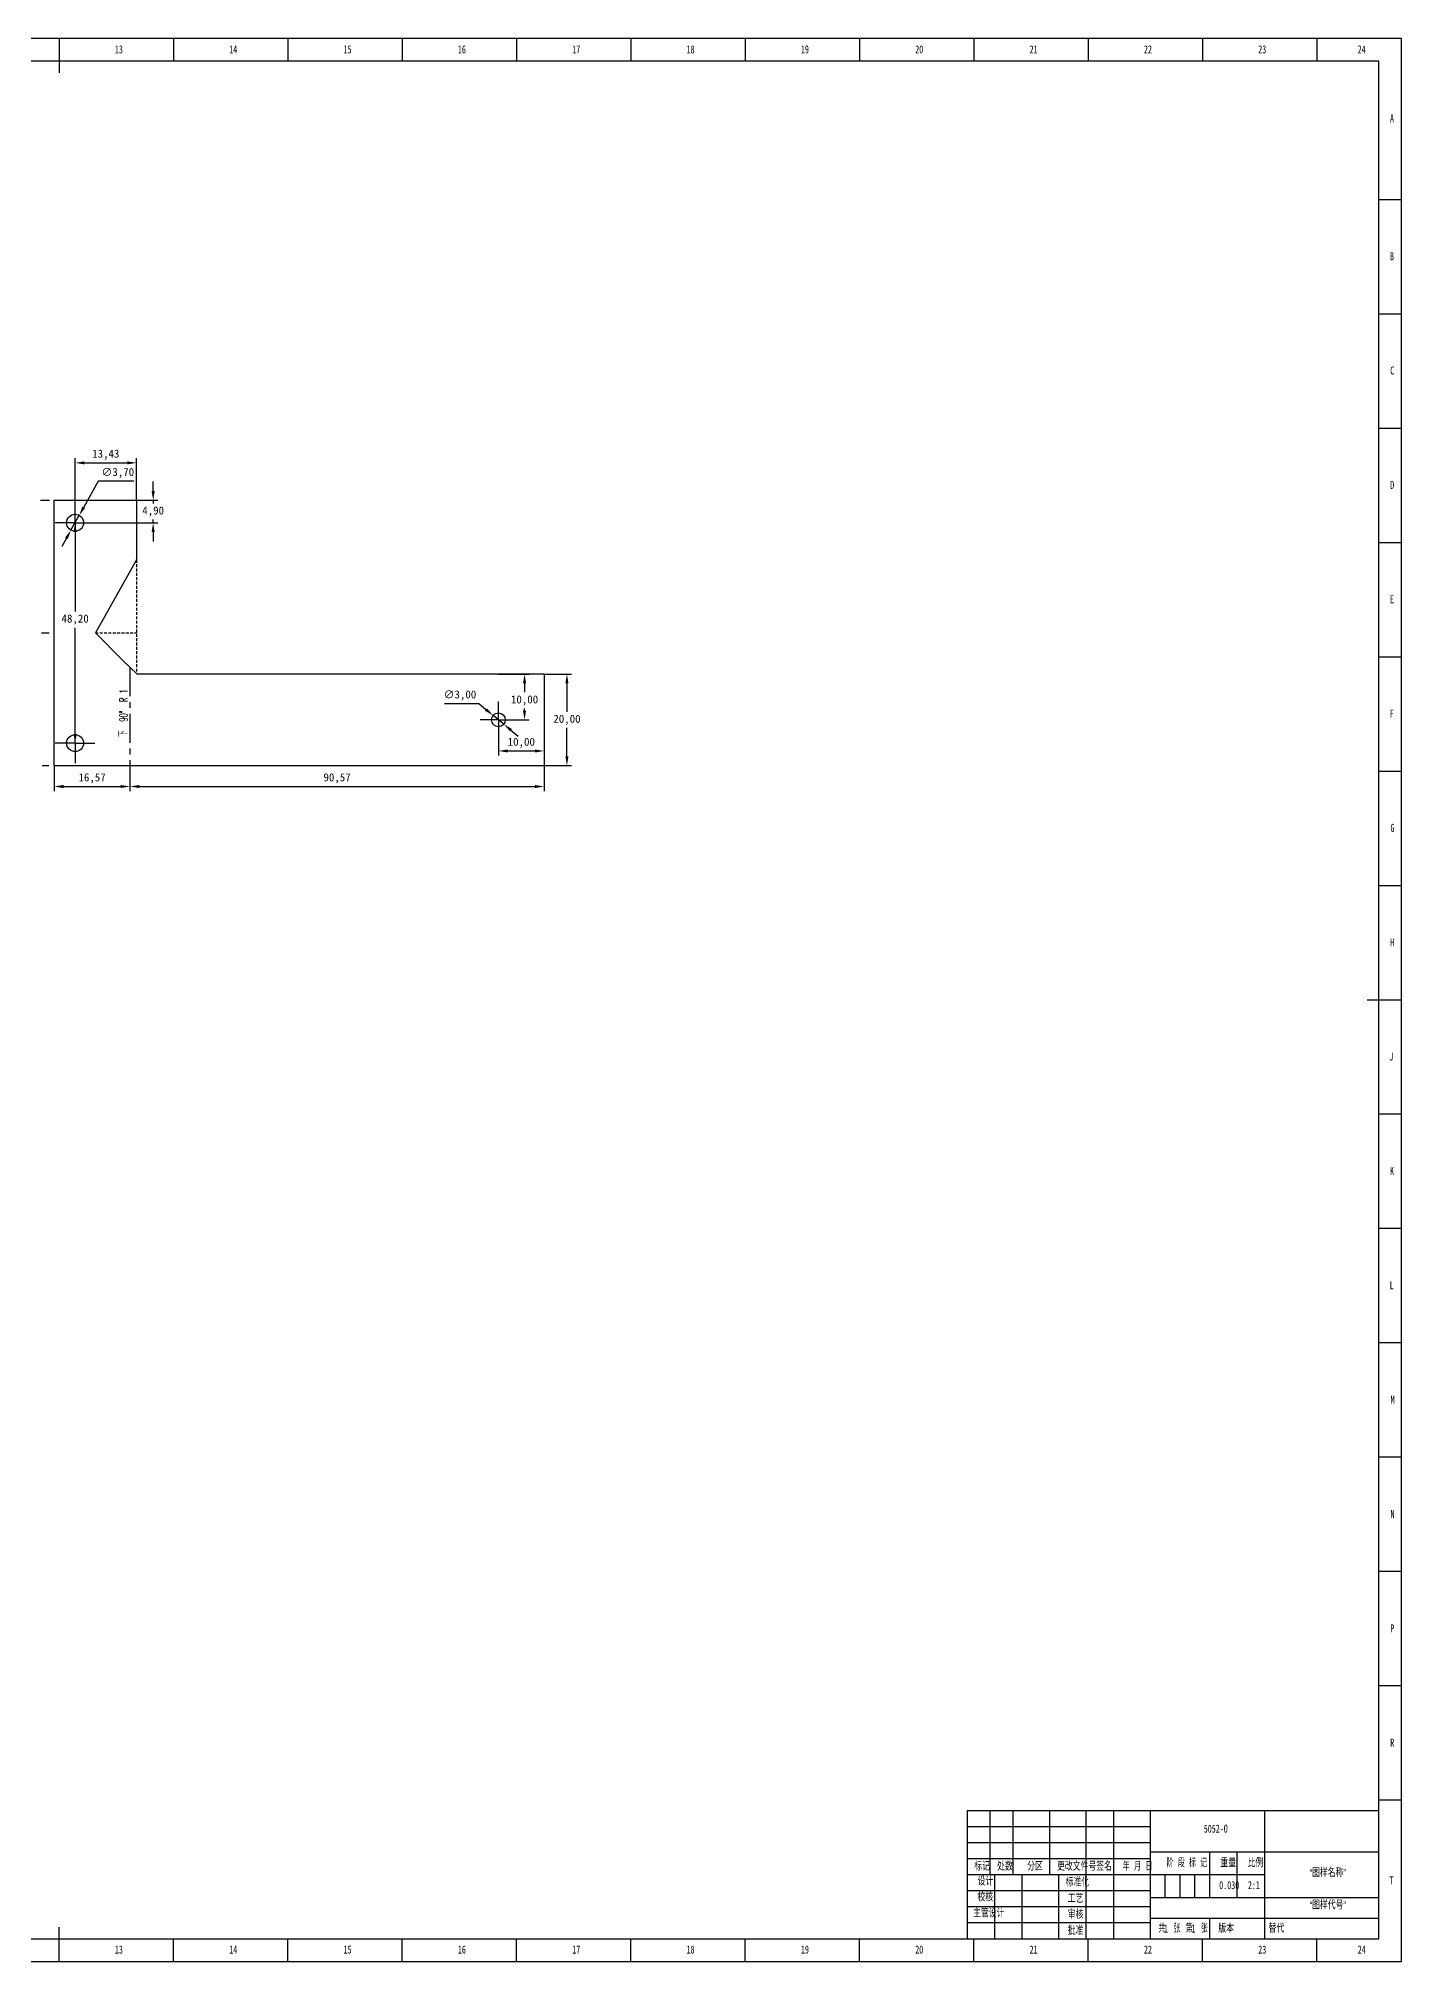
# Model space of a CAD drawing. Header units: millimetres. Extents: x 0 to 594, y 0 to 421.
# Drawn here: x 296.5 to 594.5, y 0 to 420.5 of the extents above; entities that cross this region are included whole.
import ezdxf

# ---------------------------------------------------------------- set-up
doc = ezdxf.new("R2010")
doc.units = ezdxf.units.MM
doc.header["$LTSCALE"] = 0.5
doc.header["$PDSIZE"] = -1
doc.linetypes.add('CENTERX2', pattern=[20.32, 12.7, -2.54, 2.54, -2.54])
doc.linetypes.add('HIDDEN', pattern=[1.905, 1.27, -0.635])
for name, color, linetype in [('10', 7, 'Continuous'), ('5', 7, 'Continuous'), ('9', 7, 'Continuous'), ('SLD-0', 7, 'Continuous')]:
    doc.layers.add(name, color=color, linetype=linetype)
doc.styles.add('SLDTEXTSTYLE0', font='TXT', dxfattribs={"width": 0.7, "bigfont": 'bigfont'})
doc.styles.add('SLDTEXTSTYLE1', font='TXT', dxfattribs={"width": 0.6, "bigfont": 'bigfont'})
doc.styles.add('SLDTEXTSTYLE2', font='TXT', dxfattribs={"width": 0.614286, "bigfont": 'bigfont'})
doc.styles.add('SLDTEXTSTYLE3', font='TXT', dxfattribs={"width": 0.62, "bigfont": 'bigfont'})
doc.styles.add('SLDTEXTSTYLE5', font='TXT', dxfattribs={"width": 0.7})
doc.styles.add('SLDTEXTSTYLE6', font='TXT', dxfattribs={"width": 0.609091, "bigfont": 'bigfont'})
doc.dimstyles.new('ISO-25', dxfattribs={"dimtxt": 2.5, "dimasz": 2.5, "dimexe": 1.25, "dimexo": 0.625, "dimtad": 1, "dimtxsty": 'Standard', "dimcen": 2.5, "dimadec": 0, "dimazin": 0, "dimtfac": 1, "dimtmove": 0, "dimatfit": 3, "dimfxl": 1, "dimarcsym": 0})

# ---------------------------------------------------------------- blocks, each defined once
blk = doc.blocks.new('SW_CENTERMARKSYMBOL_0')
at = {"layer": '10', "color": 0}
for p, q in [((0, 2.5), (0, 4.35)), ((-2.5, 0), (-4.35, 0)), ((0, 0), (-2.5, 0)), ((0, 0), (0, 2.5)), ((0, 0), (0, -2.5)), ((0, 0), (2.5, 0)), ((2.5, 0), (4.35, 0)), ((0, -2.5), (0, -4.35))]:
    blk.add_line(p, q, dxfattribs=at)
blk = doc.blocks.new('SW_CENTERMARKSYMBOL_3')
at = {"layer": '10', "color": 0}
for p, q in [((0, 2.5), (0, 4.35)), ((-2.5, 0), (-4.35, 0)), ((0, 0), (-2.5, 0)), ((0, 0), (0, 2.5)), ((0, 0), (0, -2.5)), ((0, 0), (2.5, 0)), ((2.5, 0), (4.35, 0)), ((0, -2.5), (0, -4.35))]:
    blk.add_line(p, q, dxfattribs=at)
blk = doc.blocks.new('SW_CENTERMARKSYMBOL_4')
at = {"layer": '10', "color": 0}
for p, q in [((-2.5, 0), (-4, 0)), ((0, 0), (-2.5, 0)), ((0, 2.5), (0, 4)), ((0, 0), (0, 2.5)), ((0, 0), (0, -2.5)), ((0, 0), (2.5, 0)), ((2.5, 0), (4, 0)), ((0, -2.5), (0, -4))]:
    blk.add_line(p, q, dxfattribs=at)
blk = doc.blocks.new('SW_CENTERMARKSYMBOL_9')
at = {"layer": '10', "color": 0}
for p, q in [((0, 2.5), (0, 4.35)), ((-2.5, 0), (-4.35, 0)), ((0, 0), (-2.5, 0)), ((0, 0), (0, 2.5)), ((0, 0), (0, -2.5)), ((0, 0), (2.5, 0)), ((2.5, 0), (4.35, 0)), ((0, -2.5), (0, -4.35))]:
    blk.add_line(p, q, dxfattribs=at)
blk = doc.blocks.new('SW_CENTERMARKSYMBOL_12')
at = {"layer": '10', "color": 0}
for p, q in [((0, 2.5), (0, 4.35)), ((-2.5, 0), (-4.35, 0)), ((0, 0), (-2.5, 0)), ((0, 0), (0, 2.5)), ((0, 0), (0, -2.5)), ((0, 0), (2.5, 0)), ((2.5, 0), (4.35, 0)), ((0, -2.5), (0, -4.35))]:
    blk.add_line(p, q, dxfattribs=at)
blk = doc.blocks.new('SW_CENTERMARKSYMBOL_13')
at = {"layer": '10', "color": 0}
for p, q in [((-2.5, 0), (-4, 0)), ((0, 0), (-2.5, 0)), ((0, 2.5), (0, 4)), ((0, 0), (0, 2.5)), ((0, 0), (0, -2.5)), ((0, 0), (2.5, 0)), ((2.5, 0), (4, 0)), ((0, -2.5), (0, -4))]:
    blk.add_line(p, q, dxfattribs=at)
blk = doc.blocks.new('*D21')
at = {"color": 0, "lineweight": -2, "transparency": 16777216}
for p, q in [((316.46, 261.51), (316.46, 255.93)), ((407.03, 261.51), (407.03, 255.93)), ((318.5, 256.93), (404.99, 256.93))]:
    blk.add_line(p, q, dxfattribs=at)
at = {"color": 0, "transparency": 16777216}
for points in [[(318.5, 257.27), (318.5, 256.59), (316.46, 256.93)], [(404.99, 257.27), (404.99, 256.59), (407.03, 256.93)]]:
    blk.add_solid(points, dxfattribs=at)
at = {"layer": 'Defpoints', "color": 0, "transparency": 16777216}
for p in [(316.46, 261.51), (407.03, 261.51), (407.03, 256.93)]:
    blk.add_point(p, dxfattribs=at)
at = {"color": 0, "transparency": 16777216, "insert": (361.75, 258.71), "char_height": 1.75, "attachment_point": 5}
blk.add_mtext('90,57', dxfattribs=at)
blk = doc.blocks.new('*D22')
at = {"color": 0, "lineweight": -2, "transparency": 16777216}
for p, q in [((407.03, 281.51), (413.01, 281.51)), ((412.01, 279.47), (412.01, 273.29)), ((412.01, 263.55), (412.01, 269.73)), ((407.03, 261.51), (413.01, 261.51))]:
    blk.add_line(p, q, dxfattribs=at)
at = {"color": 0, "transparency": 16777216}
for points in [[(411.67, 279.47), (412.35, 279.47), (412.01, 281.51)], [(411.67, 263.55), (412.35, 263.55), (412.01, 261.51)]]:
    blk.add_solid(points, dxfattribs=at)
at = {"layer": 'Defpoints', "color": 0, "transparency": 16777216}
for p in [(407.03, 281.51), (407.03, 261.51), (412.01, 261.51)]:
    blk.add_point(p, dxfattribs=at)
at = {"color": 0, "transparency": 16777216, "insert": (412.01, 271.51), "char_height": 1.75, "attachment_point": 5}
blk.add_mtext('20,00', dxfattribs=at)
blk = doc.blocks.new('*D32')
at = {"color": 0, "lineweight": -2, "transparency": 16777216}
for p, q in [((385.25, 275.05), (392.72, 275.05)), ((392.72, 275.05), (394.3, 273.76)), ((398.19, 270.56), (395.87, 272.46)), ((399.77, 269.26), (401.34, 267.96))]:
    blk.add_line(p, q, dxfattribs=at)
at = {"color": 0, "transparency": 16777216}
for points in [[(394.51, 274.02), (394.08, 273.5), (395.87, 272.46)], [(399.98, 269.52), (399.55, 269), (398.19, 270.56)]]:
    blk.add_solid(points, dxfattribs=at)
at = {"layer": 'Defpoints', "color": 0, "transparency": 16777216}
for p in [(395.87, 272.46), (398.19, 270.56)]:
    blk.add_point(p, dxfattribs=at)
at = {"color": 0, "transparency": 16777216, "insert": (388.61, 276.84), "char_height": 1.75, "attachment_point": 5}
blk.add_mtext('∅3,00', dxfattribs=at)
blk = doc.blocks.new('*D33')
at = {"color": 0, "lineweight": -2, "transparency": 16777216}
for p, q in [((397.03, 281.51), (403.74, 281.51)), ((402.74, 279.47), (402.74, 277.53)), ((402.74, 273.55), (402.74, 273.96)), ((397.03, 271.51), (403.74, 271.51))]:
    blk.add_line(p, q, dxfattribs=at)
at = {"color": 0, "transparency": 16777216}
for points in [[(402.4, 279.47), (403.08, 279.47), (402.74, 281.51)], [(402.4, 273.55), (403.08, 273.55), (402.74, 271.51)]]:
    blk.add_solid(points, dxfattribs=at)
at = {"layer": 'Defpoints', "color": 0, "transparency": 16777216}
for p in [(397.03, 281.51), (402.74, 281.51), (397.03, 271.51)]:
    blk.add_point(p, dxfattribs=at)
at = {"color": 0, "transparency": 16777216, "insert": (402.74, 275.75), "char_height": 1.75, "attachment_point": 5}
blk.add_mtext('10,00', dxfattribs=at)
blk = doc.blocks.new('*D34')
at = {"color": 0, "lineweight": -2, "transparency": 16777216}
for p, q in [((397.03, 271.51), (397.03, 263.7)), ((407.03, 271.51), (407.03, 263.7)), ((399.07, 264.7), (404.99, 264.7))]:
    blk.add_line(p, q, dxfattribs=at)
at = {"color": 0, "transparency": 16777216}
for points in [[(399.07, 265.04), (399.07, 264.36), (397.03, 264.7)], [(404.99, 265.04), (404.99, 264.36), (407.03, 264.7)]]:
    blk.add_solid(points, dxfattribs=at)
at = {"layer": 'Defpoints', "color": 0, "transparency": 16777216}
for p in [(397.03, 271.51), (407.03, 271.51), (407.03, 264.7)]:
    blk.add_point(p, dxfattribs=at)
at = {"color": 0, "transparency": 16777216, "insert": (402.03, 266.49), "char_height": 1.75, "attachment_point": 5}
blk.add_mtext('10,00', dxfattribs=at)
blk = doc.blocks.new('*D35')
at = {"color": 0, "lineweight": -2, "transparency": 16777216}
for p, q in [((309.54, 323.7), (306.36, 318.01)), ((317.3, 323.7), (309.54, 323.7)), ((303.56, 312.99), (305.37, 316.23)), ((302.57, 311.21), (301.57, 309.43))]:
    blk.add_line(p, q, dxfattribs=at)
at = {"color": 0, "transparency": 16777216}
for points in [[(306.06, 318.17), (306.66, 317.84), (305.37, 316.23)], [(302.27, 311.38), (302.87, 311.05), (303.56, 312.99)]]:
    blk.add_solid(points, dxfattribs=at)
at = {"layer": 'Defpoints', "color": 0, "transparency": 16777216}
for p in [(305.37, 316.23), (303.56, 312.99)]:
    blk.add_point(p, dxfattribs=at)
at = {"color": 0, "transparency": 16777216, "insert": (313.8, 325.48), "char_height": 1.75, "attachment_point": 5}
blk.add_mtext('∅3,70', dxfattribs=at)
blk = doc.blocks.new('*D41')
at = {"color": 0, "lineweight": -2, "transparency": 16777216}
for p, q in [((304.47, 318.96), (304.47, 328.7)), ((317.89, 319.51), (317.89, 328.7)), ((306.51, 327.7), (315.85, 327.7))]:
    blk.add_line(p, q, dxfattribs=at)
at = {"color": 0, "transparency": 16777216}
for points in [[(306.51, 328.04), (306.51, 327.36), (304.47, 327.7)], [(315.85, 328.04), (315.85, 327.36), (317.89, 327.7)]]:
    blk.add_solid(points, dxfattribs=at)
at = {"layer": 'Defpoints', "color": 0, "transparency": 16777216}
for p in [(317.89, 327.7), (304.47, 318.96), (317.89, 319.51)]:
    blk.add_point(p, dxfattribs=at)
at = {"color": 0, "transparency": 16777216, "insert": (311.18, 329.48), "char_height": 1.75, "attachment_point": 5}
blk.add_mtext('13,43', dxfattribs=at)
blk = doc.blocks.new('*D42')
at = {"color": 0, "lineweight": -2, "transparency": 16777216}
for p, q in [((321.53, 321.55), (321.53, 323.59)), ((317.89, 319.51), (322.53, 319.51)), ((321.53, 319.51), (321.53, 318.84)), ((308.82, 314.61), (322.53, 314.61)), ((321.53, 314.61), (321.53, 315.28)), ((321.53, 312.57), (321.53, 310.53))]:
    blk.add_line(p, q, dxfattribs=at)
at = {"color": 0, "transparency": 16777216}
for points in [[(321.19, 321.55), (321.87, 321.55), (321.53, 319.51)], [(321.19, 312.57), (321.87, 312.57), (321.53, 314.61)]]:
    blk.add_solid(points, dxfattribs=at)
at = {"layer": 'Defpoints', "color": 0, "transparency": 16777216}
for p in [(317.89, 319.51), (321.53, 319.51), (308.82, 314.61)]:
    blk.add_point(p, dxfattribs=at)
at = {"color": 0, "transparency": 16777216, "insert": (321.53, 317.06), "char_height": 1.75, "attachment_point": 5}
blk.add_mtext('4,90', dxfattribs=at)
blk = doc.blocks.new('*D43')
at = {"color": 0, "lineweight": -2, "transparency": 16777216}
for p, q in [((304.47, 314.61), (305.47, 314.61)), ((304.47, 312.57), (304.47, 295.22)), ((304.47, 268.45), (304.47, 291.65)), ((304.47, 266.41), (305.47, 266.41))]:
    blk.add_line(p, q, dxfattribs=at)
at = {"color": 0, "transparency": 16777216}
for points in [[(304.13, 312.57), (304.81, 312.57), (304.47, 314.61)], [(304.13, 268.45), (304.81, 268.45), (304.47, 266.41)]]:
    blk.add_solid(points, dxfattribs=at)
at = {"layer": 'Defpoints', "color": 0, "transparency": 16777216}
for p in [(304.47, 314.61), (304.47, 314.61), (304.47, 266.41)]:
    blk.add_point(p, dxfattribs=at)
at = {"color": 0, "transparency": 16777216, "insert": (304.47, 293.43), "char_height": 1.75, "attachment_point": 5}
blk.add_mtext('48,20', dxfattribs=at)
blk = doc.blocks.new('*D45')
at = {"color": 0, "lineweight": -2, "transparency": 16777216}
for p, q in [((299.89, 261.51), (299.89, 255.93)), ((316.46, 261.51), (316.46, 255.93)), ((301.93, 256.93), (314.42, 256.93))]:
    blk.add_line(p, q, dxfattribs=at)
at = {"color": 0, "transparency": 16777216}
for points in [[(301.93, 257.27), (301.93, 256.59), (299.89, 256.93)], [(314.42, 257.27), (314.42, 256.59), (316.46, 256.93)]]:
    blk.add_solid(points, dxfattribs=at)
at = {"layer": 'Defpoints', "color": 0, "transparency": 16777216}
for p in [(299.89, 261.51), (316.46, 261.51), (316.46, 256.93)]:
    blk.add_point(p, dxfattribs=at)
at = {"color": 0, "transparency": 16777216, "insert": (308.18, 258.71), "char_height": 1.75, "attachment_point": 5}
blk.add_mtext('16,57', dxfattribs=at)

msp = doc.modelspace()

# ---------------------------------------------------------------- linework, layer by layer
for p, q in [((296.91, 319.51), (298.869, 319.51)), ((297.087, 290.51), (298.778, 290.51)), ((297.265, 261.51), (298.689, 261.51))]:
    msp.add_line(p, q)
at = {"lineweight": 30}
for p, q in [((299.89, 261.51), (299.89, 319.51)), ((299.89, 319.51), (317.89, 319.51)), ((299.89, 261.51), (316.461, 261.51)), ((316.461, 261.51), (407.032, 261.51))]:
    msp.add_line(p, q, dxfattribs=at)
at = {"color": 7, "linetype": 'Continuous', "lineweight": 30}
for p, q in [((317.89, 319.51), (317.89, 306.51)), ((317.89, 306.51), (308.89, 290.51)), ((314.89, 284.51), (308.89, 290.51)), ((318.032, 281.51), (314.89, 284.51)), ((407.032, 281.51), (318.032, 281.51)), ((407.032, 281.51), (407.032, 261.51))]:
    msp.add_line(p, q, dxfattribs=at)
at = {"linetype": 'HIDDEN'}
for p, q in [((317.89, 306.51), (317.89, 281.645)), ((308.89, 290.51), (317.89, 290.51))]:
    msp.add_line(p, q, dxfattribs=at)
at = {"color": 7, "linetype": 'CENTERX2'}
msp.add_line((316.461, 283.01), (316.461, 261.51), dxfattribs=at)
at = {"color": 7, "linetype": 'Continuous', "lineweight": 25}
for centre, radius in [((304.465, 314.61), 1.85), ((397.032, 271.51), 1.5), ((304.465, 266.41), 1.85)]:
    msp.add_circle(centre, radius, dxfattribs=at)
at = {"layer": '5', "color": 7}
for p, q in [((594.5, 420.5), (0, 420.5)), ((594.5, 0), (594.5, 420.5)), ((499.5, 29.5), (539.5, 29.5)), ((499.5, 26), (539.5, 26)), ((542.75, 19), (542.75, 14)), ((546, 19), (546, 14)), ((549.25, 19), (549.25, 14)), ((0, 0), (594.5, 0))]:
    msp.add_line(p, q, dxfattribs=at)
at = {"layer": '5', "lineweight": 25}
for p, q in [((301, 420.5), (301, 413)), ((594.5, 210.25), (587, 210.25)), ((552.5, 9.491), (552.5, 5)), ((301, 0), (301, 7.5))]:
    msp.add_line(p, q, dxfattribs=at)
at = {"layer": '5'}
for p, q in [((326, 420.5), (326, 415.525)), ((351, 420.5), (351, 415.525)), ((376, 420.5), (376, 415.525)), ((401, 420.5), (401, 415.525)), ((426, 420.5), (426, 415.525)), ((451, 420.5), (451, 415.525)), ((476, 420.5), (476, 415.525)), ((501, 420.5), (501, 415.525)), ((526, 420.5), (526, 415.525)), ((551, 420.5), (551, 415.525)), ((576, 420.5), (576, 415.525)), ((594.5, 385.25), (589.5, 385.25)), ((594.5, 360.25), (589.5, 360.25)), ((594.5, 335.25), (589.5, 335.25)), ((594.5, 310.25), (589.5, 310.25)), ((594.5, 285.25), (589.5, 285.25)), ((594.5, 260.25), (589.5, 260.25)), ((594.5, 235.25), (589.5, 235.25)), ((594.5, 185.25), (589.5, 185.25)), ((594.5, 160.25), (589.5, 160.25)), ((594.5, 135.25), (589.5, 135.25)), ((594.5, 110.25), (589.5, 110.25)), ((594.5, 85.25), (589.5, 85.25)), ((594.5, 60.25), (589.5, 60.25)), ((594.5, 35.25), (589.5, 35.25)), ((326, 0), (326, 5)), ((351, 0), (351, 5)), ((376, 0), (376, 5)), ((401, 0), (401, 5)), ((426, 0), (426, 5)), ((451, 0), (451, 5)), ((476, 0), (476, 5)), ((501, 0), (501, 5)), ((526, 0), (526, 5)), ((551, 0), (551, 5)), ((576, 0), (576, 5))]:
    msp.add_line(p, q, dxfattribs=at)
at = {"layer": '5', "color": 7, "lineweight": 25}
for p, q in [((589.5, 415.525), (12.5, 415.525)), ((589.5, 5), (589.5, 415.525)), ((499.5, 33), (589.5, 33)), ((499.5, 33), (499.5, 5)), ((504.5, 33), (504.5, 19)), ((509.5, 33), (509.5, 19)), ((517.5, 33), (517.5, 19)), ((525.5, 33), (525.5, 5)), ((531.5, 33), (531.5, 5)), ((539.5, 33), (539.5, 5)), ((564.5, 33), (564.5, 19)), ((499.5, 22.5), (539.5, 22.5)), ((539.5, 24), (589.5, 24)), ((552.5, 24), (552.5, 14)), ((558.5, 24), (558.5, 14)), ((499.5, 19), (564.5, 19)), ((505.5, 19), (505.5, 5)), ((511.5, 19), (511.5, 5)), ((519.5, 19), (519.5, 5)), ((564.5, 19), (564.5, 5)), ((499.5, 15.5), (539.5, 15.5)), ((539.5, 14), (589.5, 14)), ((499.5, 12), (539.5, 12)), ((499.5, 8.5), (539.5, 8.5)), ((539.503, 9.491), (589.5, 9.491)), ((0, 5), (589.5, 5))]:
    msp.add_line(p, q, dxfattribs=at)

# ---------------------------------------------------------------- block references
at = {"layer": '10'}
for name, p in [('SW_CENTERMARKSYMBOL_3', (304.465, 314.61)), ('SW_CENTERMARKSYMBOL_12', (304.465, 314.61)), ('SW_CENTERMARKSYMBOL_4', (397.032, 271.51)), ('SW_CENTERMARKSYMBOL_13', (397.032, 271.51)), ('SW_CENTERMARKSYMBOL_0', (304.465, 266.41)), ('SW_CENTERMARKSYMBOL_9', (304.465, 266.41))]:
    msp.add_blockref(name, p, dxfattribs=at)

# ---------------------------------------------------------------- texts
at = {"color": 7, "linetype": 'Continuous', "lineweight": 0, "insert": (314.183, 272.969), "char_height": 1.75, "attachment_point": 2, "rotation": 90, "style": 'SLDTEXTSTYLE6'}
msp.add_mtext('下  90°  R 1', dxfattribs=at)
at = {"layer": '10', "char_height": 1.75}
for s, insert, attachment_point, style in [('13', (314.044, 418.997), 2, 'SLDTEXTSTYLE5'), ('14', (339.044, 418.997), 2, 'SLDTEXTSTYLE5'), ('15', (364.044, 418.997), 2, 'SLDTEXTSTYLE5'), ('16', (389.046, 418.997), 2, 'SLDTEXTSTYLE5'), ('17', (414.046, 418.997), 2, 'SLDTEXTSTYLE5'), ('18', (439.046, 418.997), 2, 'SLDTEXTSTYLE5'), ('19', (464.046, 418.997), 2, 'SLDTEXTSTYLE5'), ('20', (489.044, 418.997), 2, 'SLDTEXTSTYLE5'), ('21', (514.044, 418.997), 2, 'SLDTEXTSTYLE5'), ('22', (539.044, 418.997), 2, 'SLDTEXTSTYLE5'), ('23', (564.044, 418.997), 2, 'SLDTEXTSTYLE5'), ('24', (585.794, 418.997), 2, 'SLDTEXTSTYLE5'), ('A', (592.41, 403.892), 2, 'SLDTEXTSTYLE5'), ('B', (592.41, 373.747), 2, 'SLDTEXTSTYLE5'), ('C', (592.464, 348.767), 2, 'SLDTEXTSTYLE5'), ('D', (592.465, 323.747), 2, 'SLDTEXTSTYLE5'), ('E', (592.409, 298.767), 2, 'SLDTEXTSTYLE5'), ('F', (592.362, 273.747), 2, 'SLDTEXTSTYLE5'), ('G', (592.52, 248.767), 2, 'SLDTEXTSTYLE5'), ('H', (592.465, 223.747), 2, 'SLDTEXTSTYLE5'), ('J', (592.258, 198.767), 2, 'SLDTEXTSTYLE5'), ('K', (592.41, 173.747), 2, 'SLDTEXTSTYLE5'), ('L', (592.34, 148.767), 2, 'SLDTEXTSTYLE5'), ('M', (592.549, 123.747), 2, 'SLDTEXTSTYLE5'), ('N', (592.524, 98.767), 2, 'SLDTEXTSTYLE5'), ('P', (592.472, 73.747), 2, 'SLDTEXTSTYLE5'), ('R', (592.465, 48.767), 2, 'SLDTEXTSTYLE5'), ('5052-O', (553.88, 29.929), 2, 'SLDTEXTSTYLE5'), ('0.030', (556.822, 17.579), 2, 'SLDTEXTSTYLE5'), ('“图样名称”', (578.366, 20.255), 2, 'SLDTEXTSTYLE0'), ('T', (592.328, 18.622), 2, 'SLDTEXTSTYLE5'), ('校核', (503.479, 14.928), 2, 'SLDTEXTSTYLE0'), ('“图样代号”', (578.367, 13.183), 2, 'SLDTEXTSTYLE0'), ('主管设计', (504.244, 11.415), 2, 'SLDTEXTSTYLE0'), ('1', (542.555, 8.094), 1, 'SLDTEXTSTYLE5'), ('1', (548.568, 8.094), 1, 'SLDTEXTSTYLE5'), ('13', (314.044, 3.497), 2, 'SLDTEXTSTYLE5'), ('14', (339.044, 3.497), 2, 'SLDTEXTSTYLE5'), ('15', (364.044, 3.497), 2, 'SLDTEXTSTYLE5'), ('16', (389.046, 3.497), 2, 'SLDTEXTSTYLE5'), ('17', (414.046, 3.497), 2, 'SLDTEXTSTYLE5'), ('18', (439.046, 3.497), 2, 'SLDTEXTSTYLE5'), ('19', (464.046, 3.497), 2, 'SLDTEXTSTYLE5'), ('20', (489.044, 3.497), 2, 'SLDTEXTSTYLE5'), ('21', (514.044, 3.497), 2, 'SLDTEXTSTYLE5'), ('22', (539.044, 3.497), 2, 'SLDTEXTSTYLE5'), ('23', (564.044, 3.497), 2, 'SLDTEXTSTYLE5'), ('24', (585.794, 3.497), 2, 'SLDTEXTSTYLE5')]:
    msp.add_mtext(s, dxfattribs=dict(at, insert=insert, attachment_point=attachment_point, style=style))
at = {"layer": '10', "color": 7, "insert": (556.154, 8.094), "char_height": 1.75, "attachment_point": 2, "style": 'SLDTEXTSTYLE0'}
msp.add_mtext('版本', dxfattribs=at)
at = {"layer": '9', "color": 7, "char_height": 1.75, "attachment_point": 2}
for s, insert, style in [('标记', (502.801, 21.653), 'SLDTEXTSTYLE0'), ('处数', (507.77, 21.653), 'SLDTEXTSTYLE0'), ('分区', (514.349, 21.653), 'SLDTEXTSTYLE0'), ('更改文件号', (523.463, 21.653), 'SLDTEXTSTYLE0'), ('签名', (529.463, 21.653), 'SLDTEXTSTYLE0'), ('年 月 日', (536.79, 21.653), 'SLDTEXTSTYLE3'), ('阶 段 标 记', (547.549, 22.405), 'SLDTEXTSTYLE2'), ('重量', (556.591, 22.405), 'SLDTEXTSTYLE0'), ('比例', (562.538, 22.405), 'SLDTEXTSTYLE0'), ('设计', (503.505, 18.383), 'SLDTEXTSTYLE0'), ('标准化', (523.62, 18.179), 'SLDTEXTSTYLE0'), ('工艺', (523.231, 14.615), 'SLDTEXTSTYLE0'), ('审核', (523.231, 11.125), 'SLDTEXTSTYLE0'), ('批准', (523.222, 7.608), 'SLDTEXTSTYLE0'), ('共  张', (543.736, 8.094), 'SLDTEXTSTYLE1'), ('第  张', (549.728, 8.094), 'SLDTEXTSTYLE1')]:
    msp.add_mtext(s, dxfattribs=dict(at, insert=insert, style=style))
at = {"layer": 'SLD-0', "char_height": 1.75}
for s, insert, attachment_point, style in [('2:1', (562.219, 17.579), 2, 'SLDTEXTSTYLE5'), ('替代', (565.426, 8.094), 1, 'SLDTEXTSTYLE0')]:
    msp.add_mtext(s, dxfattribs=dict(at, insert=insert, attachment_point=attachment_point, style=style))

# ---------------------------------------------------------------- dimensions: what is measured, and where the dimension line sits
for base, p1, p2, picture, middle in [((317.890139324, 327.699530999), (304.465139324, 318.959664353), (317.890139324, 319.509664353), '*D41', (311.177639324, 329.482364333)), ((407.032, 264.702), (397.032, 271.51), (407.032, 271.51), '*D34', (402.032, 266.485)), ((316.461, 256.93), (299.89, 261.51), (316.461, 261.51), '*D45', (308.176, 258.713)), ((407.032, 256.93), (316.461, 261.51), (407.032, 261.51), '*D21', (361.746, 258.713))]:
    dim = msp.add_linear_dim(base=base, p1=p1, p2=p2, dimstyle='ISO-25', override={"dimtxt": 1.75, "dimasz": 2.04, "dimexe": 1, "dimexo": 0, "dimgap": 0.762, "dimtih": 1, "dimtoh": 1, "dimzin": 0, "dimadec": 2, "dimtzin": 0})
    dim.commit()
    dim.dimension.update_dxf_attribs({"geometry": picture, "text_midpoint": middle})
for p1, p2, picture, middle in [((303.563, 312.994), (305.367, 316.225), '*D35', (313.801, 323.699)), ((398.19, 270.557), (395.873, 272.463), '*D32', (388.606, 275.054))]:
    dim = msp.add_diameter_dim_2p(p1=p1, p2=p2, dimstyle='ISO-25', override={"dimtxt": 1.75, "dimasz": 2.04, "dimexe": 1, "dimexo": 0, "dimgap": 0.762, "dimtih": 1, "dimtoh": 1, "dimzin": 0, "dimadec": 2, "dimtzin": 0})
    dim.commit()
    dim.dimension.update_dxf_attribs({"geometry": picture, "text_midpoint": middle, "dimtype": 163})
for base, p1, p2, picture, middle in [((321.53, 319.51), (308.815, 314.61), (317.89, 319.51), '*D42', (321.53, 317.06)), ((412.013, 261.51), (407.032, 281.51), (407.032, 261.51), '*D22', (412.013, 271.51))]:
    dim = msp.add_linear_dim(base=base, p1=p1, p2=p2, angle=90, dimstyle='ISO-25', override={"dimtxt": 1.75, "dimasz": 2.04, "dimexe": 1, "dimexo": 0, "dimgap": 0.762, "dimtih": 1, "dimtoh": 1, "dimzin": 0, "dimadec": 2, "dimtzin": 0})
    dim.commit()
    dim.dimension.update_dxf_attribs({"geometry": picture, "text_midpoint": middle})
for base, p1, p2, picture, middle, dimtype in [((304.465, 314.61), (304.465, 266.41), (304.465, 314.61), '*D43', (304.465, 293.435), 160), ((402.743, 281.51), (397.032, 271.51), (397.032, 281.51), '*D33', (402.743, 275.748), 161)]:
    dim = msp.add_linear_dim(base=base, p1=p1, p2=p2, angle=90, dimstyle='ISO-25', override={"dimtxt": 1.75, "dimasz": 2.04, "dimexe": 1, "dimexo": 0, "dimgap": 0.762, "dimtih": 1, "dimtoh": 1, "dimzin": 0, "dimadec": 2, "dimtzin": 0})
    dim.commit()
    dim.dimension.update_dxf_attribs({"geometry": picture, "text_midpoint": middle, "dimtype": dimtype})

doc.saveas('drawing.dxf')
